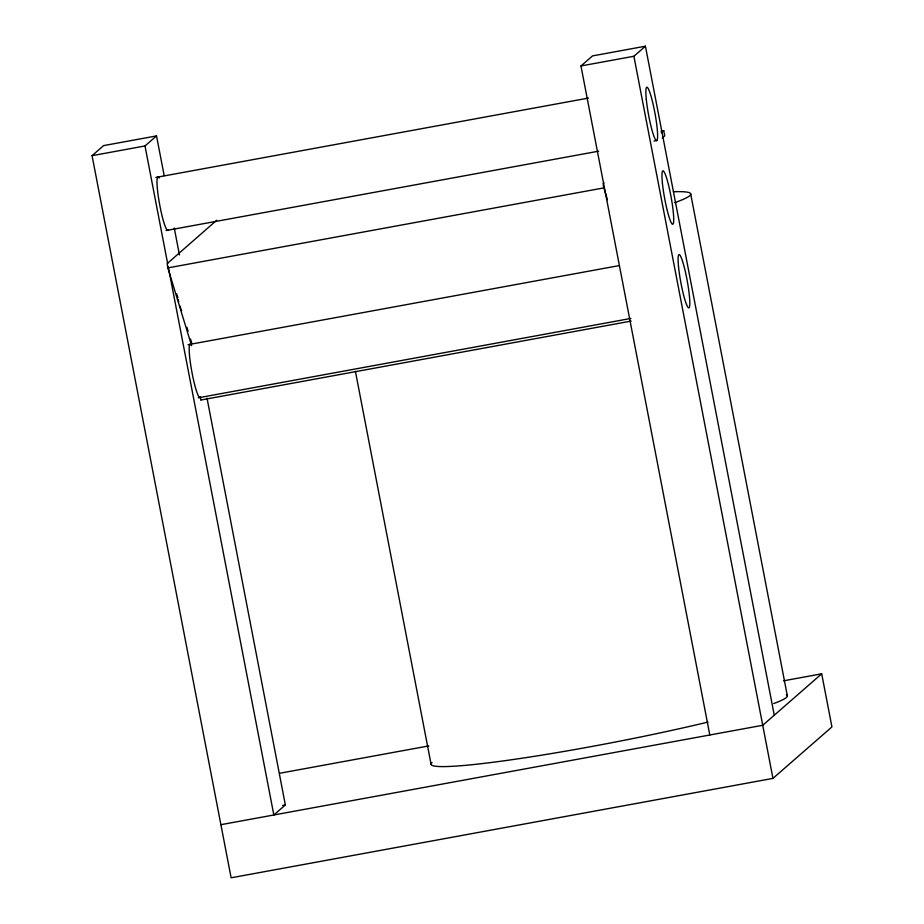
<?xml version="1.0" encoding="UTF-8"?>
<svg xmlns="http://www.w3.org/2000/svg" width="924" height="924" viewBox="0 0 924 924"><rect width="100%" height="100%" fill="white"/><g stroke="black" fill="none" stroke-linecap="round" stroke-linejoin="round"><path stroke-width="1.39" d="M783.402 680.849L821.702 673.815L831.935 726.922L772.961 778.389L231.127 877.8L92.065 155.671L103.592 145.611L156.526 135.909L164.172 175.595M92.065 155.671L144.999 145.957L156.526 135.909M216.701 220.258L167.175 263.606L167.833 267.902L191.615 345.726M709.805 734.996L580.965 65.962L592.492 55.914L645.426 46.2L774.254 715.222M200.034 396.812L201.051 399.746M580.965 65.962L633.899 56.26L645.426 46.2M603.961 182.779L603.141 183.61L603.488 186.625L607.414 199.734M661.18 132.848L663.732 130.619L664.737 135.851L662.185 138.069M207.022 398.128L285.354 804.931L273.839 814.98L168.203 266.435M821.702 673.815L762.739 725.282L220.905 824.693M155.856 177.443L588.472 98.071M661.006 131.116L663.732 130.619M166.089 230.55L598.694 151.166M654.019 141.025L656.849 140.506M167.833 267.902L603.799 187.907M188.069 344.698L619.265 265.581M198.29 397.805L630.907 318.422M200.67 400.069L631.184 321.078M279.868 773.238L428.805 745.911M282.571 805.439L285.354 804.931M176.738 293.994L177.87 297.69M186.902 327.246L188.103 331.185M190.506 339.062L191.718 343M690.748 194.236L787.375 696.015M633.899 56.26L772.961 778.389M355.417 371.367L431.023 763.998M174.266 228.032L179.452 254.966M144.999 145.957L167.66 263.606M786.382 694.663A181.439 12.971 -10.9 0 1 773.723 703.557M708.003 722.071A181.439 12.971 -10.9 0 1 516.712 759.008A181.439 12.971 -10.9 0 1 432.062 762.508M673.411 191.742A181.439 12.971 -10.9 0 1 674.555 202.714M200.404 397.124A27.108 3.292 79.6 0 1 191.464 369.6A27.108 3.292 79.6 0 1 191.36 345.299M181.647 310.88A27.108 3.292 79.6 0 1 179.937 305.971M178.736 301.709A27.108 3.292 79.6 0 1 178.147 299.388M168.191 229.868A27.108 3.292 79.6 0 1 159.263 202.344A27.108 3.292 79.6 0 1 159.147 178.043M646.315 99.515A27.108 3.292 79.6 0 0 656.386 140.587A27.108 3.292 79.6 0 0 652.517 101.744A27.108 3.292 79.6 0 0 646.315 99.515M662.416 183.137A27.108 3.292 79.6 0 0 672.499 224.22A27.108 3.292 79.6 0 0 668.618 185.377A27.108 3.292 79.6 0 0 662.416 183.137M678.528 266.77A27.108 3.292 79.6 0 0 688.599 307.842A27.108 3.292 79.6 0 0 684.719 269A27.108 3.292 79.6 0 0 678.528 266.77"/></g></svg>
